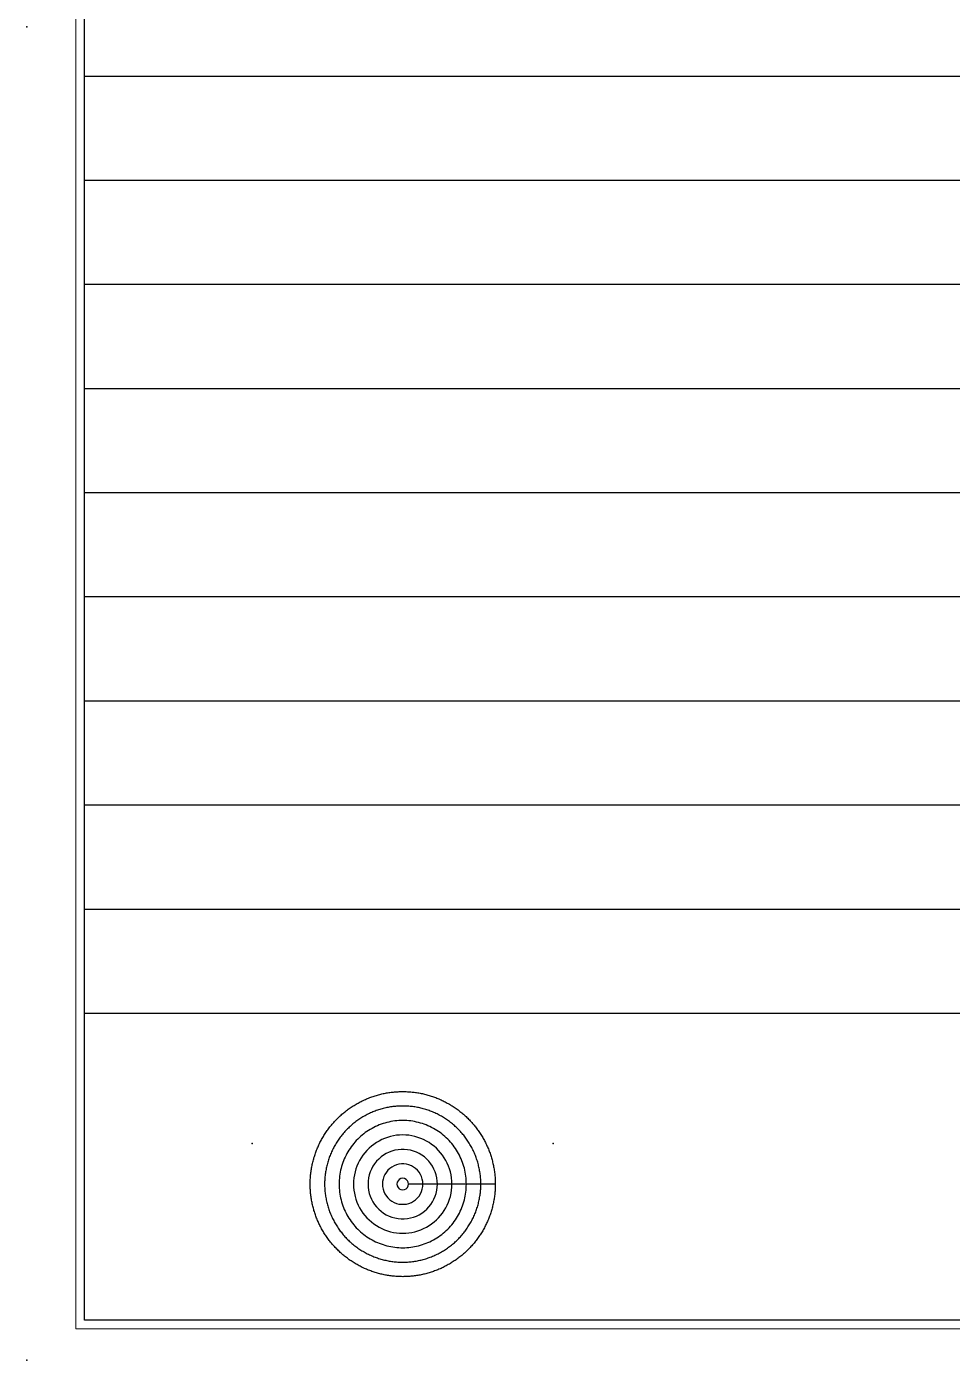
# Model space of a CAD drawing. Header units: millimetres. Extents: x 66 to 852, y 174 to 636.
# Drawn here: x 531.6 to 691.6, y 173.7 to 404.2 of the extents above; entities that cross this region are included whole.
import ezdxf

# ---------------------------------------------------------------- set-up
doc = ezdxf.new("R2010")
doc.units = ezdxf.units.MM
for name, color, linetype in [('BOT_Drill', 6, 'Continuous'), ('BOT_Full_CutOut_90', 4, 'Continuous'), ('TOP_Full_CutOut_45', 5, 'Continuous'), ('TOP_Full_CutOut_90', 7, 'Continuous')]:
    doc.layers.add(name, color=color, linetype=linetype)
doc.layers.add('BOT_Drill_1', color=6, linetype='Continuous', lineweight=25)
doc.layers.add('TOP_Full_CutOut_90_1', color=7, linetype='Continuous', lineweight=18)

msp = doc.modelspace()

# ---------------------------------------------------------------- linework, layer by layer
at = {"layer": 'BOT_Drill'}
for p in [(531.627094, 404.185364), (531.627332, 173.652714)]:
    msp.add_point(p, dxfattribs=at)
at = {"layer": 'BOT_Drill_1'}
for p in [(570.627094, 211.114979), (622.627094, 211.114979)]:
    msp.add_point(p, dxfattribs=at)
at = {"layer": 'BOT_Full_CutOut_90'}
msp.add_lwpolyline([(612.627052, 204.114979), (612.625789, 203.913922), (612.621999, 203.712897), (612.615684, 203.511936), (612.606843, 203.31107), (612.59548, 203.110331), (612.581595, 202.90975), (612.56519, 202.70936), (612.546268, 202.509192), (612.524833, 202.309277), (612.500887, 202.109647), (612.474435, 201.910334), (612.44548, 201.71137), (612.414027, 201.512784), (612.380081, 201.31461), (612.343648, 201.116878), (612.304733, 200.919619), (612.263342, 200.722865), (612.219482, 200.526647), (612.17316, 200.330995), (612.124383, 200.135941), (612.073158, 199.941515), (612.019495, 199.747748), (611.963401, 199.554671), (611.904885, 199.362314), (611.843956, 199.170707), (611.780625, 198.979881), (611.714901, 198.789866), (611.646794, 198.600692), (611.576315, 198.412389), (611.503476, 198.224986), (611.428287, 198.038513), (611.350762, 197.853), (611.270911, 197.668476), (611.188748, 197.48497), (611.104285, 197.30251), (611.017536, 197.121127), (610.928515, 196.940848), (610.837235, 196.761701), (610.743712, 196.583716), (610.647959, 196.40692), (610.549992, 196.231342), (610.449827, 196.057008), (610.347479, 195.883946), (610.242964, 195.712185), (610.136299, 195.54175), (610.027501, 195.372669), (609.916587, 195.204969), (609.803574, 195.038676), (609.68848, 194.873816), (609.571324, 194.710415), (609.452124, 194.548499), (609.330899, 194.388094), (609.207667, 194.229225), (609.082449, 194.071917), (608.955264, 193.916195), (608.826132, 193.762084), (608.695074, 193.609607), (608.56211, 193.458789), (608.427262, 193.309654), (608.29055, 193.162225), (608.151997, 193.016526), (608.011623, 192.872579), (607.869452, 192.730408), (607.725505, 192.590035), (607.579806, 192.451481), (607.432377, 192.314769), (607.283242, 192.179921), (607.132424, 192.046957), (606.979948, 191.915899), (606.825836, 191.786767), (606.670114, 191.659582), (606.512806, 191.534364), (606.353937, 191.411133), (606.193532, 191.289907), (606.031616, 191.170707), (605.868215, 191.053551), (605.703355, 190.938457), (605.537062, 190.825445), (605.369362, 190.71453), (605.200281, 190.605732), (605.029846, 190.499067), (604.858085, 190.394553), (604.685023, 190.292204), (604.51069, 190.192039), (604.335111, 190.094072), (604.158315, 189.998319), (603.98033, 189.904796), (603.801184, 189.813516), (603.620904, 189.724495), (603.439521, 189.637746), (603.257061, 189.553283), (603.073555, 189.47112), (602.889031, 189.391269), (602.703518, 189.313744), (602.517045, 189.238555), (602.329642, 189.165716), (602.141339, 189.095237), (601.952165, 189.02713), (601.76215, 188.961406), (601.571324, 188.898075), (601.379717, 188.837146), (601.18736, 188.77863), (600.994283, 188.722536), (600.800516, 188.668873), (600.60609, 188.617648), (600.411036, 188.568871), (600.215384, 188.522549), (600.019166, 188.478689), (599.822412, 188.437298), (599.625153, 188.398383), (599.427421, 188.36195), (599.229247, 188.328004), (599.030662, 188.296551), (598.831697, 188.267596), (598.632384, 188.241144), (598.432754, 188.217198), (598.23284, 188.195763), (598.032671, 188.176841), (597.832281, 188.160437), (597.6317, 188.146551), (597.430961, 188.135188), (597.230095, 188.126347), (597.029134, 188.120032), (596.828109, 188.116242), (596.627052, 188.114979), (596.425995, 188.116242), (596.224971, 188.120032), (596.024009, 188.126347), (595.823143, 188.135188), (595.622404, 188.146551), (595.421823, 188.160437), (595.221433, 188.176841), (595.021265, 188.195763), (594.82135, 188.217198), (594.62172, 188.241144), (594.422407, 188.267596), (594.223443, 188.296551), (594.024857, 188.328004), (593.826683, 188.36195), (593.628951, 188.398383), (593.431692, 188.437298), (593.234938, 188.478689), (593.03872, 188.522549), (592.843068, 188.568871), (592.648014, 188.617648), (592.453588, 188.668873), (592.259821, 188.722536), (592.066744, 188.77863), (591.874387, 188.837146), (591.68278, 188.898075), (591.491954, 188.961406), (591.301939, 189.02713), (591.112765, 189.095237), (590.924462, 189.165716), (590.737059, 189.238555), (590.550587, 189.313744), (590.365073, 189.391269), (590.180549, 189.47112), (589.997043, 189.553283), (589.814583, 189.637746), (589.6332, 189.724495), (589.452921, 189.813516), (589.273774, 189.904796), (589.095789, 189.998319), (588.918993, 190.094072), (588.743415, 190.192039), (588.569081, 190.292204), (588.39602, 190.394553), (588.224258, 190.499067), (588.053823, 190.605732), (587.884743, 190.71453), (587.717042, 190.825445), (587.550749, 190.938457), (587.385889, 191.053551), (587.222488, 191.170707), (587.060572, 191.289907), (586.900167, 191.411133), (586.741298, 191.534364), (586.58399, 191.659582), (586.428268, 191.786767), (586.274157, 191.915899), (586.12168, 192.046957), (585.970862, 192.179921), (585.821727, 192.314769), (585.674298, 192.451481), (585.528599, 192.590035), (585.384653, 192.730408), (585.242481, 192.872579), (585.102108, 193.016526), (584.963554, 193.162225), (584.826842, 193.309654), (584.691994, 193.458789), (584.55903, 193.609607), (584.427972, 193.762084), (584.29884, 193.916195), (584.171655, 194.071917), (584.046437, 194.229225), (583.923206, 194.388094), (583.80198, 194.548499), (583.68278, 194.710415), (583.565624, 194.873816), (583.450531, 195.038676), (583.337518, 195.204969), (583.226603, 195.372669), (583.117805, 195.54175), (583.01114, 195.712185), (582.906626, 195.883946), (582.804277, 196.057008), (582.704112, 196.231342), (582.606145, 196.40692), (582.510393, 196.583716), (582.416869, 196.761701), (582.325589, 196.940848), (582.236568, 197.121127), (582.149819, 197.30251), (582.065357, 197.48497), (581.983193, 197.668476), (581.903343, 197.853), (581.825817, 198.038513), (581.750628, 198.224986), (581.677789, 198.412389), (581.60731, 198.600692), (581.539204, 198.789866), (581.473479, 198.979881), (581.410148, 199.170707), (581.349219, 199.362314), (581.290704, 199.554671), (581.234609, 199.747748), (581.180946, 199.941515), (581.129722, 200.135941), (581.080944, 200.330995), (581.034622, 200.526647), (580.990762, 200.722865), (580.949371, 200.919619), (580.910456, 201.116878), (580.874023, 201.31461), (580.840077, 201.512784), (580.808624, 201.71137), (580.779669, 201.910334), (580.753217, 202.109647), (580.729271, 202.309277), (580.707836, 202.509192), (580.688914, 202.70936), (580.67251, 202.90975), (580.658624, 203.110331), (580.647261, 203.31107), (580.638421, 203.511936), (580.632105, 203.712897), (580.628315, 203.913922), (580.627052, 204.114979), (580.628315, 204.316036), (580.632105, 204.517061), (580.638421, 204.718022), (580.647261, 204.918888), (580.658624, 205.119627), (580.67251, 205.320208), (580.688914, 205.520598), (580.707836, 205.720766), (580.729271, 205.920681), (580.753217, 206.120311), (580.779669, 206.319624), (580.808624, 206.518588), (580.840077, 206.717174), (580.874023, 206.915348), (580.910456, 207.11308), (580.949371, 207.310339), (580.990762, 207.507093), (581.034622, 207.703311), (581.080944, 207.898963), (581.129722, 208.094017), (581.180946, 208.288443), (581.234609, 208.48221), (581.290704, 208.675287), (581.349219, 208.867644), (581.410148, 209.059251), (581.473479, 209.250077), (581.539204, 209.440092), (581.60731, 209.629266), (581.677789, 209.817569), (581.750628, 210.004972), (581.825817, 210.191445), (581.903343, 210.376958), (581.983193, 210.561482), (582.065357, 210.744988), (582.149819, 210.927448), (582.236568, 211.108831), (582.325589, 211.28911), (582.416869, 211.468257), (582.510393, 211.646242), (582.606145, 211.823038), (582.704112, 211.998616), (582.804277, 212.17295), (582.906626, 212.346012), (583.01114, 212.517773), (583.117805, 212.688208), (583.226603, 212.857289), (583.337518, 213.024989), (583.450531, 213.191282), (583.565624, 213.356142), (583.68278, 213.519543), (583.80198, 213.681459), (583.923206, 213.841864), (584.046437, 214.000733), (584.171655, 214.158041), (584.29884, 214.313763), (584.427972, 214.467874), (584.55903, 214.620351), (584.691994, 214.771169), (584.826842, 214.920304), (584.963554, 215.067733), (585.102108, 215.213432), (585.242481, 215.357379), (585.384653, 215.49955), (585.528599, 215.639923), (585.674298, 215.778477), (585.821727, 215.915189), (585.970862, 216.050037), (586.12168, 216.183001), (586.274157, 216.314059), (586.428268, 216.443191), (586.58399, 216.570376), (586.741298, 216.695594), (586.900167, 216.818825), (587.060572, 216.940051), (587.222488, 217.059251), (587.385889, 217.176407), (587.550749, 217.291501), (587.717042, 217.404513), (587.884743, 217.515428), (588.053823, 217.624226), (588.224258, 217.730891), (588.39602, 217.835405), (588.569081, 217.937754), (588.743415, 218.037919), (588.918993, 218.135886), (589.095789, 218.231639), (589.273774, 218.325162), (589.452921, 218.416442), (589.6332, 218.505463), (589.814583, 218.592212), (589.997043, 218.676675), (590.180549, 218.758838), (590.365073, 218.838689), (590.550587, 218.916214), (590.737059, 218.991403), (590.924462, 219.064242), (591.112765, 219.134721), (591.301939, 219.202828), (591.491954, 219.268552), (591.68278, 219.331883), (591.874387, 219.392812), (592.066744, 219.451328), (592.259821, 219.507422), (592.453588, 219.561085), (592.648014, 219.61231), (592.843068, 219.661087), (593.03872, 219.707409), (593.234938, 219.751269), (593.431692, 219.79266), (593.628951, 219.831575), (593.826683, 219.868008), (594.024857, 219.901954), (594.223443, 219.933407), (594.422407, 219.962362), (594.62172, 219.988814), (594.82135, 220.01276), (595.021265, 220.034195), (595.221433, 220.053117), (595.421823, 220.069521), (595.622404, 220.083407), (595.823143, 220.09477), (596.024009, 220.103611), (596.224971, 220.109926), (596.425995, 220.113716), (596.627052, 220.114979), (596.828109, 220.113716), (597.029134, 220.109926), (597.230095, 220.103611), (597.430961, 220.09477), (597.6317, 220.083407), (597.832281, 220.069521), (598.032671, 220.053117), (598.23284, 220.034195), (598.432754, 220.01276), (598.632384, 219.988814), (598.831697, 219.962362), (599.030662, 219.933407), (599.229247, 219.901954), (599.427421, 219.868008), (599.625153, 219.831575), (599.822412, 219.79266), (600.019166, 219.751269), (600.215384, 219.707409), (600.411036, 219.661087), (600.60609, 219.61231), (600.800516, 219.561085), (600.994283, 219.507422), (601.18736, 219.451328), (601.379717, 219.392812), (601.571324, 219.331883), (601.76215, 219.268552), (601.952165, 219.202828), (602.141339, 219.134721), (602.329642, 219.064242), (602.517045, 218.991403), (602.703518, 218.916214), (602.889031, 218.838689), (603.073555, 218.758838), (603.257061, 218.676675), (603.439521, 218.592212), (603.620904, 218.505463), (603.801184, 218.416442), (603.98033, 218.325162), (604.158315, 218.231639), (604.335111, 218.135886), (604.51069, 218.037919), (604.685023, 217.937754), (604.858085, 217.835405), (605.029846, 217.730891), (605.200281, 217.624226), (605.369362, 217.515428), (605.537062, 217.404513), (605.703355, 217.291501), (605.868215, 217.176407), (606.031616, 217.059251), (606.193532, 216.940051), (606.353937, 216.818825), (606.512806, 216.695594), (606.670114, 216.570376), (606.825836, 216.443191), (606.979948, 216.314059), (607.132424, 216.183001), (607.283242, 216.050037), (607.432377, 215.915189), (607.579806, 215.778477), (607.725505, 215.639923), (607.869452, 215.49955), (608.011623, 215.357379), (608.151997, 215.213432), (608.29055, 215.067733), (608.427262, 214.920304), (608.56211, 214.771169), (608.695074, 214.620351), (608.826132, 214.467874), (608.955264, 214.313763), (609.082449, 214.158041), (609.207667, 214.000733), (609.330899, 213.841864), (609.452124, 213.681459), (609.571324, 213.519543), (609.68848, 213.356142), (609.803574, 213.191282), (609.916587, 213.024989), (610.027501, 212.857289), (610.136299, 212.688208), (610.242964, 212.517773), (610.347479, 212.346012), (610.449827, 212.17295), (610.549992, 211.998616), (610.647959, 211.823038), (610.743712, 211.646242), (610.837235, 211.468257), (610.928515, 211.28911), (611.017536, 211.108831), (611.104285, 210.927448), (611.188748, 210.744988), (611.270911, 210.561482), (611.350762, 210.376958), (611.428287, 210.191445), (611.503476, 210.004972), (611.576315, 209.817569), (611.646794, 209.629266), (611.714901, 209.440092), (611.780625, 209.250077), (611.843956, 209.059251), (611.904885, 208.867644), (611.963401, 208.675287), (612.019495, 208.48221), (612.073158, 208.288443), (612.124383, 208.094017), (612.17316, 207.898963), (612.219482, 207.703311), (612.263342, 207.507093), (612.304733, 207.310339), (612.343648, 207.11308), (612.380081, 206.915348), (612.414027, 206.717174), (612.44548, 206.518588), (612.474435, 206.319624), (612.500887, 206.120311), (612.524833, 205.920681), (612.546268, 205.720766), (612.56519, 205.520598), (612.581595, 205.320208), (612.59548, 205.119627), (612.606843, 204.918888), (612.615684, 204.718022), (612.621999, 204.517061), (612.625789, 204.316036), (612.627052, 204.114979), (612.627052, 204.114979), (612.627052, 204.114979), (610.127052, 204.114979), (610.127052, 204.114979), (610.127052, 204.114979), (610.125387, 204.327028), (610.120391, 204.539024), (610.112065, 204.750916), (610.100413, 204.962651), (610.085436, 205.174177), (610.067139, 205.385441), (610.045525, 205.596392), (610.020601, 205.806978), (609.992372, 206.017146), (609.960845, 206.226844), (609.926028, 206.436022), (609.88793, 206.644627), (609.84656, 206.852607), (609.801928, 207.059913), (609.754046, 207.266491), (609.702925, 207.472292), (609.648577, 207.677265), (609.591017, 207.881359), (609.530258, 208.084523), (609.466315, 208.286708), (609.399204, 208.487864), (609.328943, 208.687941), (609.255547, 208.886889), (609.179035, 209.08466), (609.099426, 209.281205), (609.01674, 209.476476), (608.930996, 209.670423), (608.842217, 209.862999), (608.750424, 210.054158), (608.65564, 210.243851), (608.557888, 210.432031), (608.457192, 210.618654), (608.353578, 210.803671), (608.247069, 210.987038), (608.137694, 211.16871), (608.025479, 211.348641), (607.910452, 211.526787), (607.79264, 211.703105), (607.672073, 211.87755), (607.548782, 212.05008), (607.422795, 212.220652), (607.294145, 212.389224), (607.162863, 212.555755), (607.028981, 212.720203), (606.892533, 212.882528), (606.753552, 213.042689), (606.612072, 213.200648), (606.468129, 213.356365), (606.321757, 213.509802), (606.172994, 213.660921), (606.021875, 213.809684), (605.868438, 213.956055), (605.712721, 214.099999), (605.554762, 214.241478), (605.394601, 214.38046), (605.232276, 214.516908), (605.067828, 214.650789), (604.901297, 214.782072), (604.732725, 214.910722), (604.562153, 215.036708), (604.389623, 215.16), (604.215178, 215.280567), (604.03886, 215.398378), (603.860714, 215.513406), (603.680783, 215.625621), (603.499111, 215.734996), (603.315744, 215.841504), (603.130727, 215.945119), (602.944105, 216.045815), (602.755924, 216.143567), (602.566231, 216.238351), (602.375073, 216.330144), (602.182496, 216.418923), (601.988549, 216.504666), (601.793278, 216.587353), (601.596734, 216.666962), (601.398963, 216.743473), (601.200014, 216.816869), (600.999937, 216.887131), (600.798782, 216.954242), (600.596597, 217.018185), (600.393432, 217.078944), (600.189338, 217.136504), (599.984366, 217.190852), (599.778565, 217.241973), (599.571986, 217.289855), (599.364681, 217.334487), (599.1567, 217.375857), (598.948095, 217.413955), (598.738917, 217.448772), (598.529219, 217.480298), (598.319051, 217.508527), (598.108465, 217.533452), (597.897514, 217.555066), (597.68625, 217.573363), (597.474724, 217.58834), (597.262989, 217.599992), (597.051097, 217.608318), (596.839101, 217.613314), (596.627052, 217.614979), (596.415003, 217.613314), (596.203007, 217.608318), (595.991115, 217.599992), (595.77938, 217.58834), (595.567854, 217.573363), (595.35659, 217.555066), (595.145639, 217.533452), (594.935053, 217.508527), (594.724886, 217.480298), (594.515187, 217.448772), (594.306009, 217.413955), (594.097404, 217.375857), (593.889424, 217.334487), (593.682118, 217.289855), (593.47554, 217.241973), (593.269739, 217.190852), (593.064766, 217.136504), (592.860672, 217.078944), (592.657508, 217.018185), (592.455323, 216.954242), (592.254167, 216.887131), (592.05409, 216.816869), (591.855142, 216.743473), (591.657371, 216.666962), (591.460826, 216.587353), (591.265556, 216.504666), (591.071608, 216.418923), (590.879032, 216.330144), (590.687873, 216.238351), (590.49818, 216.143567), (590.31, 216.045815), (590.123378, 215.945119), (589.93836, 215.841504), (589.754993, 215.734996), (589.573322, 215.625621), (589.39339, 215.513406), (589.215244, 215.398378), (589.038927, 215.280567), (588.864481, 215.16), (588.691951, 215.036708), (588.521379, 214.910722), (588.352807, 214.782072), (588.186276, 214.650789), (588.021828, 214.516908), (587.859503, 214.38046), (587.699342, 214.241478), (587.541383, 214.099999), (587.385666, 213.956055), (587.232229, 213.809684), (587.081111, 213.660921), (586.932347, 213.509802), (586.785976, 213.356365), (586.642032, 213.200648), (586.500553, 213.042689), (586.361572, 212.882528), (586.225123, 212.720203), (586.091242, 212.555755), (585.959959, 212.389224), (585.831309, 212.220652), (585.705323, 212.05008), (585.582031, 211.87755), (585.461464, 211.703105), (585.343653, 211.526787), (585.228625, 211.348641), (585.11641, 211.16871), (585.007035, 210.987038), (584.900527, 210.803671), (584.796912, 210.618654), (584.696216, 210.432031), (584.598464, 210.243851), (584.50368, 210.054158), (584.411887, 209.862999), (584.323108, 209.670423), (584.237365, 209.476476), (584.154678, 209.281205), (584.07507, 209.08466), (583.998558, 208.886889), (583.925162, 208.687941), (583.8549, 208.487864), (583.787789, 208.286708), (583.723846, 208.084523), (583.663087, 207.881359), (583.605527, 207.677265), (583.551179, 207.472292), (583.500058, 207.266491), (583.452176, 207.059913), (583.407544, 206.852607), (583.366174, 206.644627), (583.328076, 206.436022), (583.29326, 206.226844), (583.261733, 206.017146), (583.233504, 205.806978), (583.208579, 205.596392), (583.186966, 205.385441), (583.168668, 205.174177), (583.153691, 204.962651), (583.142039, 204.750916), (583.133714, 204.539024), (583.128718, 204.327028), (583.127052, 204.114979), (583.128718, 203.90293), (583.133714, 203.690934), (583.142039, 203.479042), (583.153691, 203.267307), (583.168668, 203.055781), (583.186966, 202.844517), (583.208579, 202.633566), (583.233504, 202.42298), (583.261733, 202.212812), (583.29326, 202.003114), (583.328076, 201.793936), (583.366174, 201.585331), (583.407544, 201.377351), (583.452176, 201.170045), (583.500058, 200.963467), (583.551179, 200.757666), (583.605527, 200.552693), (583.663087, 200.348599), (583.723846, 200.145435), (583.787789, 199.94325), (583.8549, 199.742094), (583.925162, 199.542017), (583.998558, 199.343069), (584.07507, 199.145298), (584.154678, 198.948753), (584.237365, 198.753482), (584.323108, 198.559535), (584.411887, 198.366959), (584.50368, 198.1758), (584.598464, 197.986107), (584.696216, 197.797927), (584.796912, 197.611304), (584.900527, 197.426287), (585.007035, 197.24292), (585.11641, 197.061248), (585.228625, 196.881317), (585.343653, 196.703171), (585.461464, 196.526853), (585.582031, 196.352408), (585.705323, 196.179878), (585.831309, 196.009306), (585.959959, 195.840734), (586.091242, 195.674203), (586.225123, 195.509755), (586.361572, 195.34743), (586.500553, 195.187269), (586.642032, 195.02931), (586.785976, 194.873593), (586.932347, 194.720156), (587.081111, 194.569037), (587.232229, 194.420274), (587.385666, 194.273903), (587.541383, 194.129959), (587.699342, 193.98848), (587.859503, 193.849498), (588.021828, 193.71305), (588.186276, 193.579169), (588.352807, 193.447886), (588.521379, 193.319236), (588.691951, 193.19325), (588.864481, 193.069958), (589.038927, 192.949391), (589.215244, 192.83158), (589.39339, 192.716552), (589.573322, 192.604337), (589.754993, 192.494962), (589.93836, 192.388454), (590.123378, 192.284839), (590.31, 192.184143), (590.49818, 192.086391), (590.687873, 191.991607), (590.879032, 191.899814), (591.071608, 191.811035), (591.265556, 191.725292), (591.460826, 191.642605), (591.657371, 191.562996), (591.855142, 191.486485), (592.05409, 191.413089), (592.254167, 191.342827), (592.455323, 191.275716), (592.657508, 191.211773), (592.860672, 191.151014), (593.064766, 191.093454), (593.269739, 191.039106), (593.47554, 190.987985), (593.682118, 190.940103), (593.889424, 190.895471), (594.097404, 190.854101), (594.306009, 190.816003), (594.515187, 190.781186), (594.724886, 190.74966), (594.935053, 190.721431), (595.145639, 190.696506), (595.35659, 190.674892), (595.567854, 190.656595), (595.77938, 190.641618), (595.991115, 190.629966), (596.203007, 190.62164), (596.415003, 190.616644), (596.627052, 190.614979), (596.839101, 190.616644), (597.051097, 190.62164), (597.262989, 190.629966), (597.474724, 190.641618), (597.68625, 190.656595), (597.897514, 190.674892), (598.108465, 190.696506), (598.319051, 190.721431), (598.529219, 190.74966), (598.738917, 190.781186), (598.948095, 190.816003), (599.1567, 190.854101), (599.364681, 190.895471), (599.571986, 190.940103), (599.778565, 190.987985), (599.984366, 191.039106), (600.189338, 191.093454), (600.393432, 191.151014), (600.596597, 191.211773), (600.798782, 191.275716), (600.999937, 191.342827), (601.200014, 191.413089), (601.398963, 191.486485), (601.596734, 191.562996), (601.793278, 191.642605), (601.988549, 191.725292), (602.182496, 191.811035), (602.375073, 191.899814), (602.566231, 191.991607), (602.755924, 192.086391), (602.944105, 192.184143), (603.130727, 192.284839), (603.315744, 192.388454), (603.499111, 192.494962), (603.680783, 192.604337), (603.860714, 192.716552), (604.03886, 192.83158), (604.215178, 192.949391), (604.389623, 193.069958), (604.562153, 193.19325), (604.732725, 193.319236), (604.901297, 193.447886), (605.067828, 193.579169), (605.232276, 193.71305), (605.394601, 193.849498), (605.554762, 193.98848), (605.712721, 194.129959), (605.868438, 194.273903), (606.021875, 194.420274), (606.172994, 194.569037), (606.321757, 194.720156), (606.468129, 194.873593), (606.612072, 195.02931), (606.753552, 195.187269), (606.892533, 195.34743), (607.028981, 195.509755), (607.162863, 195.674203), (607.294145, 195.840734), (607.422795, 196.009306), (607.548782, 196.179878), (607.672073, 196.352408), (607.79264, 196.526853), (607.910452, 196.703171), (608.025479, 196.881317), (608.137694, 197.061248), (608.247069, 197.24292), (608.353578, 197.426287), (608.457192, 197.611304), (608.557888, 197.797927), (608.65564, 197.986107), (608.750424, 198.1758), (608.842217, 198.366959), (608.930996, 198.559535), (609.01674, 198.753482), (609.099426, 198.948753), (609.179035, 199.145298), (609.255547, 199.343069), (609.328943, 199.542017), (609.399204, 199.742094), (609.466315, 199.94325), (609.530258, 200.145435), (609.591017, 200.348599), (609.648577, 200.552693), (609.702925, 200.757666), (609.754046, 200.963467), (609.801928, 201.170045), (609.84656, 201.377351), (609.88793, 201.585331), (609.926028, 201.793936), (609.960845, 202.003114), (609.992372, 202.212812), (610.020601, 202.42298), (610.045525, 202.633566), (610.067139, 202.844517), (610.085436, 203.055781), (610.100413, 203.267307), (610.112065, 203.479042), (610.120391, 203.690934), (610.125387, 203.90293), (610.127052, 204.114979), (610.127052, 204.114979), (607.627052, 204.114979), (607.627052, 204.114979), (607.627052, 204.114979), (607.621624, 204.460497), (607.605346, 204.805675), (607.578234, 205.15017), (607.540314, 205.493645), (607.491624, 205.835758), (607.432212, 206.176173), (607.362137, 206.514555), (607.281467, 206.850568), (607.190283, 207.183881), (607.088674, 207.514166), (606.976741, 207.841096), (606.854593, 208.164349), (606.722353, 208.483606), (606.58015, 208.798551), (606.428124, 209.108874), (606.266426, 209.414269), (606.095214, 209.714435), (605.914659, 210.009074), (605.724938, 210.297896), (605.526239, 210.580617), (605.318757, 210.856957), (605.102698, 211.126643), (604.878274, 211.38941), (604.645707, 211.644997), (604.405227, 211.893154), (604.15707, 212.133634), (603.901483, 212.366201), (603.638716, 212.590625), (603.36903, 212.806684), (603.09269, 213.014166), (602.809969, 213.212865), (602.521147, 213.402586), (602.226508, 213.583141), (601.926343, 213.754352), (601.620948, 213.916051), (601.310624, 214.068077), (600.995679, 214.21028), (600.676422, 214.34252), (600.353169, 214.464667), (600.026239, 214.576601), (599.695954, 214.67821), (599.362641, 214.769394), (599.026628, 214.850063), (598.688247, 214.920139), (598.347831, 214.979551), (598.005718, 215.028241), (597.662244, 215.066161), (597.317748, 215.093273), (596.97257, 215.109551), (596.627052, 215.114979), (596.281534, 215.109551), (595.936356, 215.093273), (595.591861, 215.066161), (595.248387, 215.028241), (594.906273, 214.979551), (594.565858, 214.920139), (594.227476, 214.850063), (593.891463, 214.769394), (593.55815, 214.67821), (593.227865, 214.576601), (592.900935, 214.464667), (592.577682, 214.34252), (592.258425, 214.21028), (591.94348, 214.068077), (591.633157, 213.916051), (591.327762, 213.754352), (591.027597, 213.583141), (590.732957, 213.402586), (590.444135, 213.212865), (590.161414, 213.014166), (589.885075, 212.806684), (589.615388, 212.590625), (589.352622, 212.366201), (589.097034, 212.133634), (588.848878, 211.893154), (588.608397, 211.644997), (588.37583, 211.38941), (588.151406, 211.126643), (587.935347, 210.856957), (587.727865, 210.580617), (587.529166, 210.297896), (587.339445, 210.009074), (587.15889, 209.714435), (586.987679, 209.414269), (586.82598, 209.108874), (586.673955, 208.798551), (586.531751, 208.483606), (586.399511, 208.164349), (586.277364, 207.841096), (586.16543, 207.514166), (586.063822, 207.183881), (585.972637, 206.850568), (585.891968, 206.514555), (585.821892, 206.176173), (585.76248, 205.835758), (585.71379, 205.493645), (585.675871, 205.15017), (585.648758, 204.805675), (585.63248, 204.460497), (585.627052, 204.114979), (585.63248, 203.769461), (585.648758, 203.424283), (585.675871, 203.079788), (585.71379, 202.736313), (585.76248, 202.3942), (585.821892, 202.053785), (585.891968, 201.715403), (585.972637, 201.37939), (586.063822, 201.046077), (586.16543, 200.715792), (586.277364, 200.388862), (586.399511, 200.065609), (586.531751, 199.746352), (586.673955, 199.431407), (586.82598, 199.121084), (586.987679, 198.815689), (587.15889, 198.515523), (587.339445, 198.220884), (587.529166, 197.932062), (587.727865, 197.649341), (587.935347, 197.373001), (588.151406, 197.103315), (588.37583, 196.840548), (588.608397, 196.584961), (588.848878, 196.336804), (589.097034, 196.096324), (589.352622, 195.863757), (589.615388, 195.639333), (589.885075, 195.423274), (590.161414, 195.215792), (590.444135, 195.017093), (590.732957, 194.827372), (591.027597, 194.646817), (591.327762, 194.475606), (591.633157, 194.313907), (591.94348, 194.161881), (592.258425, 194.019678), (592.577682, 193.887438), (592.900935, 193.765291), (593.227865, 193.653357), (593.55815, 193.551748), (593.891463, 193.460564), (594.227476, 193.379895), (594.565858, 193.309819), (594.906273, 193.250407), (595.248387, 193.201717), (595.591861, 193.163797), (595.936356, 193.136685), (596.281534, 193.120407), (596.627052, 193.114979), (596.97257, 193.120407), (597.317748, 193.136685), (597.662244, 193.163797), (598.005718, 193.201717), (598.347831, 193.250407), (598.688247, 193.309819), (599.026628, 193.379895), (599.362641, 193.460564), (599.695954, 193.551748), (600.026239, 193.653357), (600.353169, 193.765291), (600.676422, 193.887438), (600.995679, 194.019678), (601.310624, 194.161881), (601.620948, 194.313907), (601.926343, 194.475606), (602.226508, 194.646817), (602.521147, 194.827372), (602.809969, 195.017093), (603.09269, 195.215792), (603.36903, 195.423274), (603.638716, 195.639333), (603.901483, 195.863757), (604.15707, 196.096324), (604.405227, 196.336804), (604.645707, 196.584961), (604.878274, 196.840548), (605.102698, 197.103315), (605.318757, 197.373001), (605.526239, 197.649341), (605.724938, 197.932062), (605.914659, 198.220884), (606.095214, 198.515523), (606.266426, 198.815689), (606.428124, 199.121084), (606.58015, 199.431407), (606.722353, 199.746352), (606.854593, 200.065609), (606.976741, 200.388862), (607.088674, 200.715792), (607.190283, 201.046077), (607.281467, 201.37939), (607.362137, 201.715403), (607.432212, 202.053785), (607.491624, 202.3942), (607.540314, 202.736313), (607.578234, 203.079788), (607.605346, 203.424283), (607.621624, 203.769461), (607.627052, 204.114979), (607.627052, 204.114979), (605.127052, 204.114979), (605.127052, 204.114979), (605.127052, 204.114979), (605.110279, 204.648698), (605.060027, 205.180311), (604.976494, 205.70772), (604.860009, 206.228843), (604.711033, 206.741623), (604.530152, 207.244038), (604.318082, 207.734103), (604.075659, 208.209885), (603.803839, 208.669507), (603.503697, 209.111154), (603.176415, 209.533083), (602.823285, 209.933629), (602.445703, 210.311212), (602.045156, 210.664342), (601.623227, 210.991623), (601.18158, 211.291766), (600.721958, 211.563586), (600.246176, 211.806009), (599.756111, 212.018079), (599.253697, 212.198959), (598.740916, 212.347936), (598.219793, 212.464421), (597.692385, 212.547954), (597.160772, 212.598206), (596.627052, 212.614979), (596.093333, 212.598206), (595.56172, 212.547954), (595.034311, 212.464421), (594.513188, 212.347936), (594.000408, 212.198959), (593.497993, 212.018079), (593.007928, 211.806009), (592.532146, 211.563586), (592.072524, 211.291766), (591.630877, 210.991623), (591.208948, 210.664342), (590.808402, 210.311212), (590.430819, 209.933629), (590.07769, 209.533083), (589.750408, 209.111154), (589.450265, 208.669507), (589.178445, 208.209885), (588.936022, 207.734103), (588.723952, 207.244038), (588.543072, 206.741623), (588.394095, 206.228843), (588.277611, 205.70772), (588.194077, 205.180311), (588.143825, 204.648698), (588.127052, 204.114979), (588.143825, 203.58126), (588.194077, 203.049647), (588.277611, 202.522238), (588.394095, 202.001115), (588.543072, 201.488335), (588.723952, 200.98592), (588.936022, 200.495855), (589.178445, 200.020073), (589.450265, 199.560451), (589.750408, 199.118804), (590.07769, 198.696875), (590.430819, 198.296329), (590.808402, 197.918746), (591.208948, 197.565616), (591.630877, 197.238335), (592.072524, 196.938192), (592.532146, 196.666372), (593.007928, 196.423949), (593.497993, 196.211879), (594.000408, 196.030999), (594.513188, 195.882022), (595.034311, 195.765537), (595.56172, 195.682004), (596.093333, 195.631752), (596.627052, 195.614979), (597.160772, 195.631752), (597.692385, 195.682004), (598.219793, 195.765537), (598.740916, 195.882022), (599.253697, 196.030999), (599.756111, 196.211879), (600.246176, 196.423949), (600.721958, 196.666372), (601.18158, 196.938192), (601.623227, 197.238335), (602.045156, 197.565616), (602.445703, 197.918746), (602.823285, 198.296329), (603.176415, 198.696875), (603.503697, 199.118804), (603.803839, 199.560451), (604.075659, 200.020073), (604.318082, 200.495855), (604.530152, 200.98592), (604.711033, 201.488335), (604.860009, 202.001115), (604.976494, 202.522238), (605.060027, 203.049647), (605.110279, 203.58126), (605.127052, 204.114979), (605.127052, 204.114979), (602.627052, 204.114979), (602.627052, 204.114979), (602.627052, 204.114979), (602.602898, 204.652815), (602.53063, 205.18632), (602.410829, 205.7112), (602.244461, 206.223228), (602.032865, 206.718281), (601.777745, 207.192375), (601.481154, 207.641691), (601.145481, 208.062611), (600.773428, 208.451748), (600.367991, 208.805968), (599.932434, 209.122419), (599.470264, 209.398552), (598.985202, 209.632146), (598.481154, 209.821318), (597.962178, 209.964546), (597.432452, 210.060678), (596.896241, 210.108937), (596.357863, 210.108937), (595.821653, 210.060678), (595.291927, 209.964546), (594.77295, 209.821318), (594.268902, 209.632146), (593.78384, 209.398552), (593.32167, 209.122419), (592.886113, 208.805968), (592.480676, 208.451748), (592.108623, 208.062611), (591.77295, 207.641691), (591.476359, 207.192375), (591.221239, 206.718281), (591.009643, 206.223228), (590.843275, 205.7112), (590.723475, 205.18632), (590.651206, 204.652815), (590.627052, 204.114979), (590.651206, 203.577143), (590.723475, 203.043638), (590.843275, 202.518758), (591.009643, 202.00673), (591.221239, 201.511677), (591.476359, 201.037583), (591.77295, 200.588267), (592.108623, 200.167347), (592.480676, 199.77821), (592.886113, 199.42399), (593.32167, 199.107539), (593.78384, 198.831406), (594.268902, 198.597812), (594.77295, 198.40864), (595.291927, 198.265412), (595.821653, 198.16928), (596.357863, 198.121021), (596.896241, 198.121021), (597.432452, 198.16928), (597.962178, 198.265412), (598.481154, 198.40864), (598.985202, 198.597812), (599.470264, 198.831406), (599.932434, 199.107539), (600.367991, 199.42399), (600.773428, 199.77821), (601.145481, 200.167347), (601.481154, 200.588267), (601.777745, 201.037583), (602.032865, 201.511677), (602.244461, 202.00673), (602.410829, 202.518758), (602.53063, 203.043638), (602.602898, 203.577143), (602.627052, 204.114979), (602.627052, 204.114979), (600.127052, 204.114979), (600.127052, 204.114979), (600.127052, 204.114979), (600.099454, 204.553645), (600.017093, 204.985394), (599.88127, 205.403415), (599.694126, 205.801117), (599.458612, 206.172227), (599.178442, 206.510894), (598.858036, 206.811775), (598.502446, 207.070127), (598.11728, 207.281874), (597.708612, 207.443677), (597.282887, 207.552984), (596.846819, 207.608073), (596.407285, 207.608073), (595.971218, 207.552984), (595.545493, 207.443677), (595.136825, 207.281874), (594.751658, 207.070127), (594.396068, 206.811775), (594.075662, 206.510894), (593.795493, 206.172227), (593.559979, 205.801117), (593.372834, 205.403415), (593.237011, 204.985394), (593.154651, 204.553645), (593.127052, 204.114979), (593.154651, 203.676313), (593.237011, 203.244564), (593.372834, 202.826543), (593.559979, 202.428841), (593.795493, 202.057731), (594.075662, 201.719064), (594.396068, 201.418183), (594.751658, 201.159831), (595.136825, 200.948084), (595.545493, 200.786281), (595.971218, 200.676974), (596.407285, 200.621885), (596.846819, 200.621885), (597.282887, 200.676974), (597.708612, 200.786281), (598.11728, 200.948084), (598.502446, 201.159831), (598.858036, 201.418183), (599.178442, 201.719064), (599.458612, 202.057731), (599.694126, 202.428841), (599.88127, 202.826543), (600.017093, 203.244564), (600.099454, 203.676313), (600.127052, 204.114979), (600.127052, 204.114979), (597.627052, 204.114979), (597.627052, 204.114979), (597.627052, 204.114979), (597.578109, 204.423996), (597.436069, 204.702764), (597.214837, 204.923996), (596.936069, 205.066036), (596.627052, 205.114979), (596.318035, 205.066036), (596.039267, 204.923996), (595.818035, 204.702764), (595.675996, 204.423996), (595.627052, 204.114979), (595.675996, 203.805962), (595.818035, 203.527194), (596.039267, 203.305962), (596.318035, 203.163922), (596.627052, 203.114979), (596.936069, 203.163922), (597.214837, 203.305962), (597.436069, 203.527194), (597.578109, 203.805962), (597.627052, 204.114979)], dxfattribs=at)
at = {"layer": 'TOP_Full_CutOut_45'}
for points in [[(841.627094, 395.614979), (541.627094, 395.614979)], [(841.627094, 377.614979), (541.627094, 377.614979)], [(841.627094, 359.614979), (541.627094, 359.614979)], [(841.627094, 341.614979), (541.627094, 341.614979)], [(841.627094, 323.614979), (541.627094, 323.614979)], [(841.627094, 305.614979), (541.627094, 305.614979)], [(841.627094, 287.614979), (541.627094, 287.614979)], [(841.627094, 269.614979), (541.627094, 269.614979)], [(841.627094, 251.614979), (541.627094, 251.614979)], [(841.627094, 233.614979), (541.627094, 233.614979)]]:
    msp.add_lwpolyline(points, dxfattribs=at)
at = {"layer": 'TOP_Full_CutOut_90'}
msp.add_lwpolyline([(841.627094, 628.614979), (841.627094, 180.614979), (541.627094, 180.614979), (541.627094, 628.614979)], close=True, dxfattribs=at)
at = {"layer": 'TOP_Full_CutOut_90_1'}
msp.add_lwpolyline([(843.127094, 630.114979), (843.127094, 179.114979), (540.127094, 179.114979), (540.127094, 630.114979)], close=True, dxfattribs=at)

doc.saveas('drawing.dxf')
